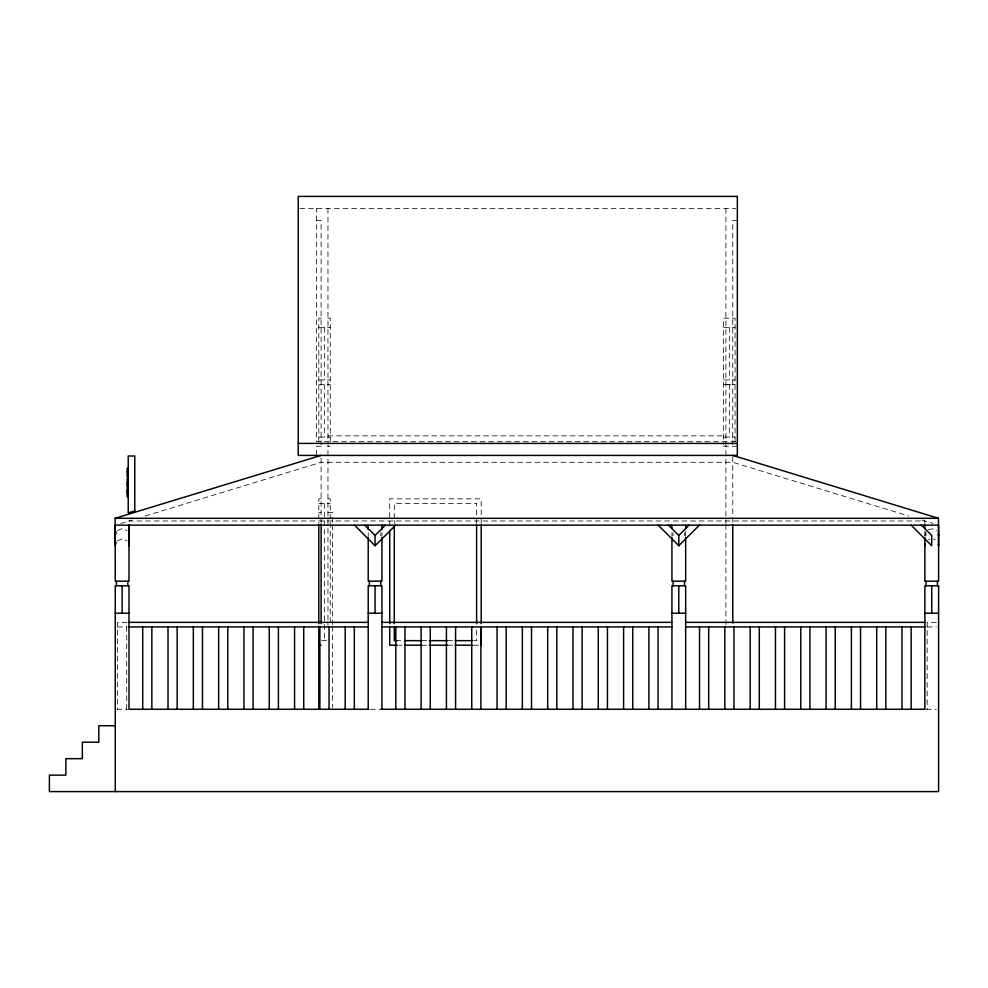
<?xml version="1.0" encoding="UTF-8"?>
<svg xmlns="http://www.w3.org/2000/svg" width="988" height="988" viewBox="0 0 988 988"><rect width="100%" height="100%" fill="white"/><g stroke="black" fill="none" stroke-linecap="round" stroke-linejoin="round"><path stroke-width="0.74" stroke-dasharray="4.94 3.71" d="M924.879 535.447L925.793 532.026M117.276 530.605L122.129 528.592L126.983 530.605M117.276 540.893L122.129 538.88L126.983 540.893M928.312 529.506L933.512 528.827L936.587 530.605M928.312 539.806L929.967 539.115M120.758 523.479L131.923 520.071M145.125 516.045L321.1 462.273L732.763 462.273L908.75 516.045M299.772 208.406L735.912 208.406M316.531 220.41L321.1 220.41L321.1 444.724M737.344 220.41L732.763 220.41L732.763 444.724M321.1 318.185L318.815 318.185L318.815 441.624M327.967 318.185L330.251 318.185L330.251 444.711M318.815 327.337L330.251 327.337M723.624 327.337L735.06 327.337M318.815 379.935L330.251 379.935M723.624 379.935L735.06 379.935M318.815 384.505L330.251 384.505M723.624 384.505L735.06 384.505M725.908 384.665L732.763 384.665M327.967 435.856L725.908 435.856M318.815 437.104L330.251 437.104M723.624 437.104L735.06 437.104M735.801 441.685L316.531 441.685L316.531 208.406M321.1 446.255L316.531 446.255L316.531 455.406M327.967 446.255L330.251 446.255M723.624 446.255L737.344 446.255M321.1 498.854L318.815 498.854L318.815 523.517M327.967 498.854L330.251 498.854L330.251 625.243M318.815 503.435L330.251 503.435M318.815 512.587L321.1 512.587M327.967 512.587L332.536 512.587L332.536 515.65M936.315 622.354L927.164 622.354L927.164 709.273M117.56 626.935L126.699 626.935M927.164 626.935L936.315 626.935M321.668 640.656L327.386 640.656M395.805 640.656L401.906 640.656M421.728 640.656L427.829 640.656M447.65 640.656L453.751 640.656M473.573 640.656L476.624 640.656L476.624 628.319M398.856 645.226L401.906 645.226M421.728 645.226L427.829 645.226M447.65 645.226L453.751 645.226M473.573 645.226L481.193 645.226M116.794 709.273L127.464 709.273M370.352 709.273L381.133 709.273M926.398 709.273L936.315 709.273M921.94 520.071L933.117 523.479M933.512 539.115L935.167 539.806M926.015 532.73L926.015 535.755M924.879 525.159L924.879 520.972L128.983 520.972L128.983 523.764M924.879 531.038L924.879 535.941M735.06 441.624L735.06 318.185L723.624 318.185L723.624 444.711M732.763 456.777L732.763 523.097M729.342 327.337L729.342 379.935M729.342 384.505L729.342 437.104M725.908 208.406L725.908 523.405M725.908 524.64L725.908 624.787M685.66 531.223L685.66 535.941M684.511 532.73L684.511 535.755M673.075 532.73L673.075 535.755M671.926 532.73L671.926 535.941M481.193 523.517L481.193 498.854L389.717 498.854L389.717 528.135M476.624 523.479L476.624 503.435L394.286 503.435L394.286 518.848M394.286 520.392L394.286 523.479M381.936 532.73L381.936 535.941M380.788 532.73L380.788 535.755M368.215 532.73L368.215 535.941M332.536 517.193L332.536 523.344M332.536 524.838L332.536 624.749M332.536 626.281L332.536 707.729M327.967 208.406L327.967 625.206M324.533 327.337L324.533 379.935M324.533 384.505L324.533 437.104M324.533 503.435L324.533 640.656M321.1 458.148L321.1 523.517M126.699 709.273L126.699 622.354L117.56 622.354L117.56 709.273"/><path stroke-width="1.48" d="M128.983 545.746L128.983 525.159L128.983 581.191L115.263 581.191L115.127 518.305L321.1 455.406M115.263 535.447L116.189 532.026M924.879 545.746L925.114 543.968M116.189 542.313L115.263 545.746L115.263 525.159L938.6 525.159L938.6 581.191L924.879 581.191L924.879 537.274M354.494 525.159L375.07 545.746L375.07 535.447L385.369 525.159M375.07 545.746L395.657 525.159M699.38 525.159L678.793 545.746L678.793 535.447L689.081 525.159M298.228 443.402L737.344 443.402M127.378 468.757L128.218 468.757M127.378 470.053L128.218 470.053M127.378 471.338L128.218 471.338M127.378 471.597L128.218 471.597M127.378 472.042L128.218 472.042M127.378 472.536L128.218 472.536M127.378 473.487L128.218 473.487M127.378 474.475L128.218 474.475M127.378 475.611L128.218 475.611M127.378 479.588L128.218 479.662M127.378 480.823L128.218 480.86M127.378 482.144L128.218 482.144M127.378 482.428L128.218 482.428M127.378 482.947L128.218 482.947M127.378 483.046L128.218 483.046M127.378 484.244L128.218 484.244M127.378 484.466L128.218 484.466M127.378 485.516L128.218 485.516M127.378 485.639L128.218 485.639M127.378 486.207L128.218 486.207M127.378 487.627L128.218 487.627M127.378 488.801L128.218 488.801M127.378 489.69L128.218 489.69M127.378 490.147L128.218 490.147M127.378 490.27L128.218 490.27M127.378 490.777L128.218 490.777M127.378 490.95L128.218 490.95M127.378 491.073L128.218 491.073M127.378 491.876L128.218 491.876M127.378 492.098L128.218 492.098M127.378 492.592L128.218 492.592M127.378 493.395L128.218 493.284M127.378 493.728L128.218 493.728M127.378 494.358L128.218 494.358M127.378 494.902L128.218 494.902M127.378 496.161L128.218 496.161M127.378 496.569L128.218 496.569M115.127 518.305L938.452 518.305L938.6 545.746L938.365 543.968M115.263 613.215L128.983 613.215M368.215 613.215L381.936 613.215M671.926 613.215L685.66 613.215M924.879 613.215L938.6 613.215M128.983 622.354L368.215 622.354M381.936 622.354L671.926 622.354M685.66 622.354L924.879 622.354M128.983 626.935L368.215 626.935M381.936 626.935L671.926 626.935M685.66 626.935L924.879 626.935M397.337 640.656L394.286 640.656L394.286 626.775M404.957 640.656L421.728 640.656M429.348 640.656L447.65 640.656M455.27 640.656L472.042 640.656M318.815 645.226L321.1 645.226M397.337 645.226L389.717 645.226L389.717 626.738M404.957 645.226L421.728 645.226M429.348 645.226L447.65 645.226M455.27 645.226L472.042 645.226M368.82 709.273L128.983 709.273L128.983 585.773L115.263 585.773L115.263 791.598M381.133 709.273L924.879 709.273L924.879 585.773L938.6 585.773L938.6 791.598L49.4 791.598L49.4 775.135L65.863 775.135L65.863 758.673L82.337 758.673L82.337 742.198L98.8 742.198L98.8 725.735L115.263 725.735M732.763 455.406L938.452 518.305M921.446 525.159L931.733 535.447L931.733 545.746L911.158 525.159M668.505 525.159L678.793 535.447M658.206 525.159L678.793 545.746M364.782 525.159L375.07 535.447M938.365 533.681L938.6 535.447M937.451 581.191L937.451 585.773M931.733 585.773L931.733 613.215M926.015 581.191L926.015 585.773M924.879 525.159L924.879 528.185M911.158 626.935L911.158 709.273M902.007 626.935L902.007 709.273M885.841 626.935L885.841 709.273M876.702 626.935L876.702 709.273M860.536 626.935L860.536 709.273M851.384 626.935L851.384 709.273M835.231 626.935L835.231 709.273M826.079 626.935L826.079 709.273M809.913 626.935L809.913 709.273M800.774 626.935L800.774 709.273M784.608 626.935L784.608 709.273M775.457 626.935L775.457 709.273M759.29 626.935L759.29 709.273M750.151 626.935L750.151 709.273M733.985 626.935L733.985 709.273M732.763 524.64L732.763 623.107M724.834 626.935L724.834 709.273M708.68 626.935L708.68 709.273M699.529 626.935L699.529 709.273M685.66 525.159L685.66 528.185M685.66 537.274L685.66 581.191L671.926 581.191L671.926 537.274M685.66 709.273L685.66 585.773L671.926 585.773L671.926 709.273M684.511 581.191L684.511 585.773M678.793 585.773L678.793 613.215M673.075 581.191L673.075 585.773M671.926 525.159L671.926 528.185M658.057 626.935L658.057 709.273M648.906 626.935L648.906 709.273M632.752 626.935L632.752 709.273M623.601 626.935L623.601 709.273M607.435 626.935L607.435 709.273M598.283 626.935L598.283 709.273M582.13 626.935L582.13 709.273M572.978 626.935L572.978 709.273M556.812 626.935L556.812 709.273M547.673 626.935L547.673 709.273M531.507 626.935L531.507 709.273M522.356 626.935L522.356 709.273M506.202 626.935L506.202 709.273M497.05 626.935L497.05 709.273M481.193 525.048L481.193 623.663M481.193 626.738L481.193 645.226M480.884 626.935L480.884 709.273M476.624 525.023L476.624 623.7M471.745 626.935L471.745 709.273M455.579 626.935L455.579 709.273M446.428 626.935L446.428 709.273M430.274 626.935L430.274 709.273M421.123 626.935L421.123 709.273M404.957 626.935L404.957 709.273M395.805 626.935L395.805 709.273M394.286 526.567L394.286 623.7M389.717 531.211L389.717 623.663M381.936 525.159L381.936 529.704M381.936 537.274L381.936 581.191L368.215 581.191L368.215 537.274M381.936 709.273L381.936 585.773L368.215 585.773L368.215 709.273M380.788 581.191L380.788 585.773M375.07 585.773L375.07 613.215M369.351 581.191L369.351 585.773M368.215 525.159L368.215 529.704M354.334 626.935L354.334 709.273M345.195 626.935L345.195 709.273M329.029 626.935L329.029 709.273M321.1 524.64L321.1 623.663M319.877 626.935L319.877 709.273M318.815 524.838L318.815 623.7M318.815 626.281L318.815 709.273M303.724 626.935L303.724 709.273M294.572 626.935L294.572 709.273M278.406 626.935L278.406 709.273M269.255 626.935L269.255 709.273M253.101 626.935L253.101 709.273M243.95 626.935L243.95 709.273M227.783 626.935L227.783 709.273M218.644 626.935L218.644 709.273M202.478 626.935L202.478 709.273M193.327 626.935L193.327 709.273M177.173 626.935L177.173 709.273M168.022 626.935L168.022 709.273M151.856 626.935L151.856 709.273M142.717 626.935L142.717 709.273M127.847 581.191L127.847 585.773M127.378 468.176L127.378 497.149M122.129 585.773L122.129 613.215M116.411 581.191L116.411 585.773M134.776 510.895L128.218 512.908L128.218 456.011L134.776 456.011L134.776 510.895M737.344 196.402L298.228 196.402L298.228 455.406L737.344 455.406L737.344 196.402"/></g></svg>
